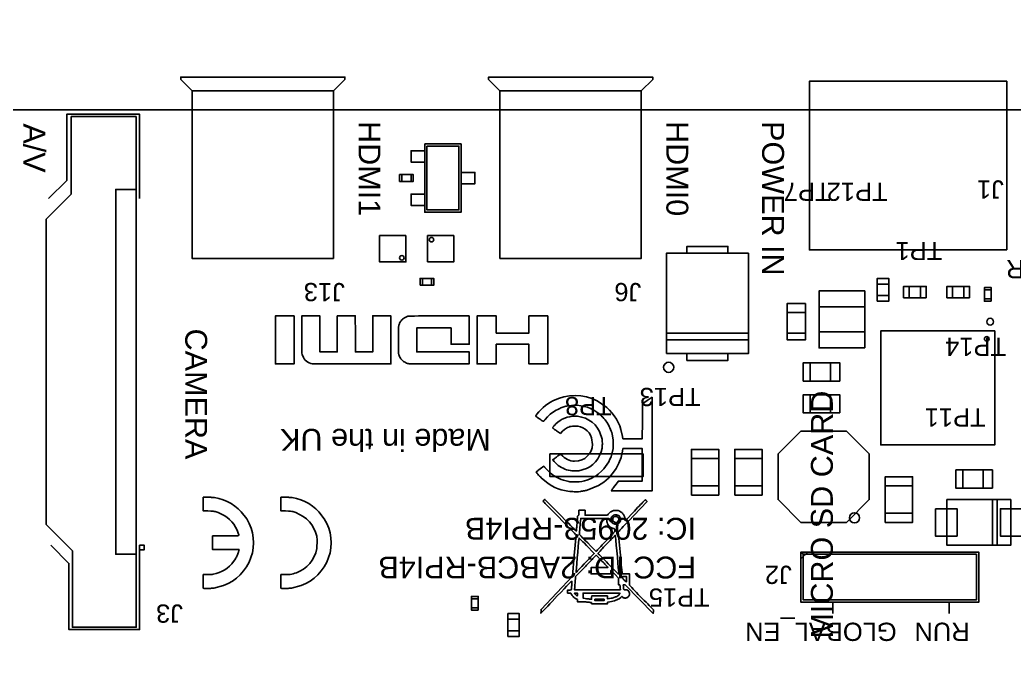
# Model space of a CAD drawing. Header units: inches. Extents: x 0.6 to 15.5, y 0.5 to 6.4.
# Drawn here: x 2.712 to 4.484, y 3.236 to 4.367 of the extents above; entities that cross this region are included whole.
import ezdxf

# ---------------------------------------------------------------- set-up
doc = ezdxf.new("R2010")
doc.units = ezdxf.units.IN
doc.header["$MEASUREMENT"] = 0
for name, color, linetype in [('BOARD_OUTLINE', 85, 'Continuous'), ('Enclosure', 3, 'Continuous'), ('PARTS_BOTTOM', 12, 'Continuous'), ('PARTS_TOP', 111, 'Continuous'), ('SILK_BOTTOM', 85, 'Continuous'), ('SILK_TOP', 85, 'Continuous')]:
    doc.layers.add(name, color=color, linetype=linetype)
doc.styles.get("Standard").update_dxf_attribs({"font": 'arial.ttf'})
doc.dimstyles.get("Standard").update_dxf_attribs({"dimtxt": 0.18, "dimasz": 0.18, "dimexe": 0.18, "dimexo": 0.0625, "dimgap": 0.09, "dimtad": 0, "dimtih": 1, "dimtoh": 1, "dimdec": 4, "dimzin": 0, "dimdsep": 46, "dimtxsty": 'Standard', "dimcen": 0.09, "dimadec": 0, "dimazin": 0, "dimtfac": 1, "dimtdec": 4, "dimtofl": 0, "dimtmove": 0, "dimatfit": 3, "dimfxl": 1, "dimtolj": 1, "dimtzin": 0, "dimarcsym": 0})

# ---------------------------------------------------------------- blocks, each defined once
blk = doc.blocks.new('Raspberry_Pi4B')
at = {"layer": 'BOARD_OUTLINE'}
blk.add_lwpolyline([(58.5, 3.5), (-20.5, 3.5, 0.414214), (-23.5, 0.5), (-23.5, -49.5, 0.414214), (-20.5, -52.5), (58.5, -52.5, 0.414214), (61.5, -49.5), (61.5, 0.5, 0.414214)], format="xyb", close=True, dxfattribs=at)
at = {"layer": 'PARTS_TOP'}
for points in [[(25.1, 4.33), (25.1, -3.02), (18.9, -3.02), (18.9, 4.33), (25.1, 4.33), (25.6, 4.83), (25.6, 4.93), (18.4, 4.93), (18.4, 4.83), (18.9, 4.33)], [(38.6, 4.33), (38.6, -3.02), (32.4, -3.02), (32.4, 4.33), (38.6, 4.33), (39.1, 4.83), (39.1, 4.93), (31.9, 4.93), (31.9, 4.83), (32.4, 4.33)], [(54.625, 4.75), (45.975, 4.75), (45.975, -2.65), (54.625, -2.65)], [(54.625, -2.65), (54.625, 4.75)], [(16.45, 3.2), (13.6, 3.2), (13.6, -0.2), (12.5, -1.3), (12.5, -14.7), (13.65, -15.85), (13.65, -19.2), (16.45, -19.2), (16.45, 3.2)], [(29.1, 2), (29.1, -1), (30.7, -1), (30.7, 2), (29.1, 2)], [(29.2, 1.9), (29.2, -0.9), (30.6, -0.9), (30.6, 1.9), (29.2, 1.9)], [(29.1, 1.7), (28.5, 1.7), (28.5, 1.2), (29.1, 1.2)], [(28, 0.35), (28.6, 0.35), (28.6, 0.65), (28, 0.65), (28, 0.35)], [(28.1, 0.35), (28.1, 0.65)], [(28.5, 0.65), (28.5, 0.35)], [(30.7, 0.75), (31.3, 0.75), (31.3, 0.25), (30.7, 0.25)], [(16.45, 0), (15.55, 0), (15.55, -16), (16.45, -16)], [(29.1, -0.2), (28.5, -0.2), (28.5, -0.7), (29.1, -0.7)], [(28.275, -2.025), (27.125, -2.025), (27.125, -3.175), (28.275, -3.175), (28.275, -2.025)], [(29.225, -3.175), (30.375, -3.175), (30.375, -2.025), (29.225, -2.025), (29.225, -3.175)], [(40.6, -2.8), (40.6, -2.5), (42.4, -2.5), (42.4, -2.8)], [(39.7, -7.2), (39.7, -2.8), (43.3, -2.8), (43.3, -7.2), (39.7, -7.2)], [(28.9, -4.2), (29.5, -4.2), (29.5, -3.9), (28.9, -3.9), (28.9, -4.2)], [(29, -4.2), (29, -3.9)], [(29.4, -3.9), (29.4, -4.2)], [(48.95, -4.9), (49.45, -4.9), (49.45, -3.9), (48.95, -3.9), (48.95, -4.9)], [(49.45, -4.15), (48.95, -4.15)], [(51.1, -4.75), (51.1, -4.25), (50.1, -4.25), (50.1, -4.75), (51.1, -4.75)], [(50.35, -4.25), (50.35, -4.75)], [(50.85, -4.25), (50.85, -4.75)], [(53, -4.75), (53, -4.25), (52, -4.25), (52, -4.75), (53, -4.75)], [(52.25, -4.25), (52.25, -4.75)], [(52.75, -4.25), (52.75, -4.75)], [(53.95, -4.9), (53.95, -4.3), (53.65, -4.3), (53.65, -4.9), (53.95, -4.9)], [(48.4, -6.95), (48.4, -4.45), (46.4, -4.45), (46.4, -6.95), (48.4, -6.95)], [(49.45, -4.65), (48.95, -4.65)], [(53.65, -4.4), (53.95, -4.4)], [(45.8, -5), (45.8, -6.6), (45, -6.6), (45, -5), (45.8, -5)], [(46.4, -5.15), (48.4, -5.15)], [(53.95, -4.8), (53.65, -4.8)], [(45, -5.4), (45.8, -5.4)], [(45, -6.3), (45.8, -6.3)], [(46.4, -6.25), (48.4, -6.25)], [(54.1, -6.2), (54.1, -11.2), (49.1, -11.2), (49.1, -6.2), (54.1, -6.2)], [(40.6, -7.2), (40.6, -7.5), (42.4, -7.5), (42.4, -7.2)], [(47.3, -8.4), (45.7, -8.4), (45.7, -7.6), (47.3, -7.6), (47.3, -8.4)], [(46, -7.6), (46, -8.4)], [(46.9, -7.6), (46.9, -8.4)], [(47.3, -9.8), (45.7, -9.8), (45.7, -9), (47.3, -9), (47.3, -9.8)], [(46, -9), (46, -9.8)], [(46.9, -9), (46.9, -9.8)], [(48.6, -11.6), (48.6, -13.6), (47.6, -14.6), (45.6, -14.6), (44.6, -13.6), (44.6, -11.6), (45.6, -10.6), (47.6, -10.6), (48.6, -11.6)], [(40.8, -13.4), (42, -13.4), (42, -11.4), (40.8, -11.4), (40.8, -13.4)], [(42.7, -13.4), (43.9, -13.4), (43.9, -11.4), (42.7, -11.4), (42.7, -13.4)], [(40.8, -11.8), (42, -11.8)], [(42.7, -11.8), (43.9, -11.8)], [(49.3, -14.6), (50.5, -14.6), (50.5, -12.6), (49.3, -12.6), (49.3, -14.6)], [(54, -13.1), (52.4, -13.1), (52.4, -12.3), (54, -12.3), (54, -13.1)], [(52.7, -12.3), (52.7, -13.1)], [(53.6, -12.3), (53.6, -13.1)], [(40.8, -13), (42, -13)], [(42.7, -13), (43.9, -13)], [(49.3, -13), (50.5, -13)], [(54.8, -13.6), (52, -13.6), (52, -15.6), (54.8, -15.6), (54.8, -13.6)], [(49.3, -14.2), (50.5, -14.2)], [(51.5, -14), (52.45, -14), (52.45, -15.2), (51.5, -15.2), (51.5, -14)], [(55.3, -14), (54.35, -14), (54.35, -15.2), (55.3, -15.2), (55.3, -14)], [(45.7, -16), (53.3, -16), (53.3, -18), (45.7, -18), (45.7, -16)], [(31.45, -18.45), (31.45, -17.85), (31.15, -17.85), (31.15, -18.45), (31.45, -18.45)], [(31.15, -17.95), (31.45, -17.95)], [(31.45, -18.35), (31.15, -18.35)], [(32.75, -19.6), (33.25, -19.6), (33.25, -18.6), (32.75, -18.6), (32.75, -19.6)], [(33.25, -18.85), (32.75, -18.85)], [(33.25, -19.35), (32.75, -19.35)]]:
    blk.add_lwpolyline(points, dxfattribs=at)
for points in [[(29.3, -2.2, 1), (29.5, -2.2, 1)], [(28, -3, 1), (28.2, -3, 1)], [(53.65, -6.55, 1), (53.85, -6.55, 1)]]:
    blk.add_lwpolyline(points, format="xyb", close=True, dxfattribs=at)
for points in [[(39.7, -6.6), (43.3, -6.6), (43.3, -6.3), (39.7, -6.3)], [(54.2, -15.6), (54.2, -13.6), (54, -13.6), (54, -15.6)]]:
    blk.add_lwpolyline(points, close=True, dxfattribs=at)
at = {"layer": 'SILK_BOTTOM'}
for points in [[(34.5944, -12.0972), (34.5944, -11.6), (36.6355, -11.6), (38.6765, -11.6), (38.6765, -12.0972), (38.6765, -12.5944), (36.6355, -12.5944), (34.5944, -12.5944)], [(38.5109, -17.9655), (37.8966, -17.3402), (37.8512, -17.3402), (37.8068, -17.3402), (37.8137, -17.4318), (37.8187, -17.4986), (37.8216, -17.5198), (37.8259, -17.5346), (37.8323, -17.544), (37.8417, -17.5492), (37.8549, -17.5515), (37.8726, -17.552), (37.8956, -17.5519), (37.9286, -17.5527), (37.9417, -17.5539), (37.9531, -17.5557), (37.9634, -17.5584), (37.9731, -17.5621), (37.9827, -17.5669), (37.9929, -17.573), (38.004, -17.5805), (38.0565, -17.6349), (38.0727, -17.6673), (38.0821, -17.7017), (38.0847, -17.7372), (38.0803, -17.7727), (38.0689, -17.807), (38.0504, -17.8391), (38.0247, -17.868), (37.9712, -17.9033), (37.9422, -17.9136), (37.9124, -17.9188), (37.8825, -17.919), (37.8529, -17.9143), (37.8243, -17.9045), (37.7972, -17.8898), (37.7723, -17.87), (37.7506, -17.8493), (37.6994, -17.8956), (37.6259, -17.9488), (37.5813, -17.9734), (37.5317, -17.9965), (37.4776, -18.0179), (37.4191, -18.0376), (37.3565, -18.0553), (37.2901, -18.071), (37.2202, -18.0846), (37.1186, -18.1013), (37.1186, -18.1348), (37.1186, -18.1673), (36.7686, -18.1673), (36.4185, -18.1673), (36.4185, -18.1437), (36.4174, -18.1318), (36.4156, -18.1275), (36.4129, -18.1241), (36.4088, -18.1213), (36.4033, -18.1192), (36.3962, -18.1173), (36.3872, -18.1157), (36.3761, -18.1141), (36.3543, -18.1112), (36.3391, -18.1092), (36.3216, -18.1068), (36.3023, -18.1042), (36.2817, -18.1014), (36.2602, -18.0984), (36.2383, -18.0955), (36.2164, -18.0925), (36.1619, -18.0857), (36.1337, -18.0832), (36.1048, -18.0811), (36.0751, -18.0796), (36.0447, -18.0785), (36.0134, -18.0778), (35.9813, -18.0776), (35.9482, -18.0777), (35.7973, -18.0807), (35.7973, -18.0324), (35.7973, -17.9851), (35.7382, -17.9527), (35.6842, -17.9178), (35.6575, -17.8971), (35.6316, -17.8749), (35.6073, -17.8517), (35.5849, -17.828), (35.565, -17.8043), (35.5482, -17.781), (35.5351, -17.7587), (35.5065, -17.7045), (35.4355, -17.7045), (35.3635, -17.7045), (35.3635, -17.6356), (35.3635, -17.5667), (35.4473, -17.5667), (35.4794, -17.5661), (35.4927, -17.5654), (35.5042, -17.5644), (35.5137, -17.5632), (35.5212, -17.5617), (35.5267, -17.56), (35.53, -17.558), (35.5311, -17.5559), (35.5321, -17.5414), (35.5332, -17.5271), (35.5348, -17.5087), (35.5367, -17.4868), (35.5389, -17.4619), (35.5413, -17.4346), (35.544, -17.4053), (35.5469, -17.3747), (35.5518, -17.3134), (35.5539, -17.285), (35.5557, -17.2586), (35.5572, -17.235), (35.5583, -17.2147), (35.5589, -17.1982), (35.5591, -17.186), (35.5587, -17.1788), (35.5396, -17.1859), (35.5125, -17.2098), (35.4698, -17.2513), (35.4084, -17.3134), (35.3252, -17.3991), (35.2173, -17.5115), (35.0815, -17.6537), (34.9149, -17.8286), (34.6897, -18.0655), (34.5871, -18.1734), (34.4939, -18.2716), (34.412, -18.3579), (34.3433, -18.4303), (34.2899, -18.4867), (34.2536, -18.5251), (34.2365, -18.5434), (34.199, -18.5848), (34.202, -18.5001), (34.2049, -18.4154), (34.8932, -17.6908), (35.5814, -16.9661), (35.6603, -16.0583), (35.7382, -15.1505), (35.7155, -15.1268), (35.6638, -15.0734), (35.6082, -15.0165), (35.5357, -14.9425), (35.4482, -14.8533), (35.3478, -14.7511), (35.2368, -14.638), (35.117, -14.516), (34.9908, -14.3874), (34.7467, -14.1385), (34.6375, -14.0269), (34.5395, -13.9266), (34.4547, -13.8397), (34.3854, -13.7683), (34.3334, -13.7144), (34.3008, -13.6802), (34.2897, -13.6677), (34.2925, -13.6636), (34.2956, -13.6603), (34.2999, -13.6561), (34.3049, -13.6513), (34.3108, -13.6459), (34.3172, -13.64), (34.324, -13.6338), (34.3311, -13.6273), (34.3726, -13.5919), (35.0568, -14.2899), (35.2956, -14.532), (35.4028, -14.64), (35.4991, -14.7367), (35.5826, -14.82), (35.6512, -14.8881), (35.703, -14.9388), (35.736, -14.9701), (35.748, -14.9801), (35.7522, -14.9571), (35.7552, -14.9321), (35.7588, -14.8994), (35.7628, -14.8599), (35.7672, -14.8145), (35.7718, -14.7642), (35.7767, -14.7098), (35.7816, -14.6523), (35.8072, -14.3323), (35.8368, -14.3057), (35.8524, -14.2902), (35.8576, -14.2827), (35.8613, -14.2739), (35.8638, -14.2627), (35.8653, -14.2483), (35.866, -14.2295), (35.8663, -14.2053), (35.8664, -14.1747), (35.8664, -14.0714), (35.9995, -14.0714), (36.1326, -14.0714), (36.1326, -14.1797), (36.1326, -14.288), (36.6256, -14.288), (37.1176, -14.288), (37.1472, -14.2456), (37.1765, -14.2076), (37.1927, -14.1904), (37.2099, -14.1743), (37.2283, -14.1592), (37.248, -14.145), (37.2691, -14.1316), (37.2916, -14.1189), (37.3158, -14.1068), (37.3498, -14.0914), (37.3643, -14.0862), (37.3786, -14.0823), (37.3936, -14.0796), (37.4106, -14.0778), (37.4305, -14.0768), (37.4544, -14.0764), (37.4834, -14.0763), (37.5367, -14.0768), (37.5567, -14.0779), (37.5736, -14.0797), (37.5886, -14.0825), (37.6028, -14.0865), (37.6172, -14.0919), (37.6329, -14.0989), (37.651, -14.1078), (37.7145, -14.1456), (37.7433, -14.1681), (37.77, -14.1926), (37.7943, -14.2191), (37.8161, -14.2474), (37.8353, -14.2773), (37.8516, -14.3086), (37.865, -14.3411), (37.8704, -14.3596), (37.873, -14.3714), (37.8756, -14.3844), (37.8781, -14.3982), (37.8804, -14.4126), (37.8824, -14.4271), (37.8842, -14.4415), (37.8857, -14.4553), (37.8926, -14.5302), (38.2969, -14.1038), (38.4401, -13.9532), (38.5058, -13.8841), (38.566, -13.8209), (38.6193, -13.765), (38.6644, -13.7177), (38.7002, -13.6804), (38.7254, -13.6544), (38.7386, -13.6411), (38.7751, -13.6047), (38.8155, -13.644), (38.855, -13.6844), (38.2713, -14.2988), (38.0653, -14.5157), (37.9708, -14.6151), (37.8845, -14.7059), (37.8081, -14.7863), (37.7434, -14.8542), (37.6923, -14.9078), (37.6567, -14.9452), (37.6382, -14.9644), (37.5879, -15.0156), (37.6698, -15.8899), (37.6983, -16.1969), (37.7113, -16.3365), (37.7233, -16.4632), (37.7338, -16.5744), (37.7426, -16.6675), (37.7495, -16.7398), (37.7543, -16.7887), (37.7566, -16.8115), (37.7625, -16.8578), (37.9232, -16.8578), (38.0849, -16.8578), (38.0849, -17.098), (38.0844, -17.2028), (38.0838, -17.2425), (38.0829, -17.2747), (38.0816, -17.2999), (38.0801, -17.3188), (38.0781, -17.3319), (38.0758, -17.3398), (38.0731, -17.3432), (38.0996, -17.3758), (38.1342, -17.4135), (38.1812, -17.4634), (38.2391, -17.5241), (38.3067, -17.5942), (38.3825, -17.6723), (38.4651, -17.7568), (38.5533, -17.8463), (38.7274, -18.0237), (38.8073, -18.1051), (38.8803, -18.1797), (38.9449, -18.2459), (38.9996, -18.302), (39.0428, -18.3466), (39.073, -18.378), (39.0887, -18.3947), (39.1311, -18.442), (39.1281, -18.5158), (39.1251, -18.5907)], [(37.5702, -14.6631), (37.633, -14.6167), (37.6561, -14.5882), (37.6733, -14.5568), (37.6845, -14.5232), (37.6894, -14.4879), (37.6879, -14.4515), (37.6798, -14.4145), (37.6649, -14.3776), (37.6385, -14.3356), (37.6234, -14.3189), (37.6069, -14.3049), (37.5885, -14.2934), (37.5682, -14.2843), (37.5457, -14.2775), (37.5208, -14.2729), (37.4933, -14.2702), (37.4629, -14.2692), (37.4502, -14.2695), (37.4387, -14.2704), (37.4281, -14.272), (37.4181, -14.2743), (37.4084, -14.2773), (37.3987, -14.2812), (37.3888, -14.286), (37.3058, -14.3602), (37.2833, -14.4077), (37.2733, -14.4585), (37.2756, -14.5101), (37.2901, -14.5598), (37.3167, -14.6049), (37.3552, -14.6429), (37.4055, -14.671), (37.4385, -14.679), (37.4579, -14.6807), (37.4783, -14.6811), (37.4989, -14.68), (37.5192, -14.6776), (37.5383, -14.674), (37.5555, -14.6691)], [(37.4243, -14.5961), (37.3721, -14.552), (37.3567, -14.5243), (37.3485, -14.4944), (37.3475, -14.4637), (37.3538, -14.4334), (37.3673, -14.4046), (37.3882, -14.3787), (37.4164, -14.3569), (37.4686, -14.3391), (37.4953, -14.3389), (37.5212, -14.3441), (37.5457, -14.3544), (37.5679, -14.3693), (37.5869, -14.3885), (37.6021, -14.4118), (37.6126, -14.4386), (37.6122, -14.5089), (37.599, -14.5398), (37.579, -14.5665), (37.5535, -14.5878), (37.5239, -14.6026), (37.4916, -14.6096), (37.4579, -14.6079)], [(37.0338, -15.435), (37.2618, -15.1944), (37.3349, -15.1154), (37.3859, -15.0575), (37.4183, -15.0158), (37.436, -14.9857), (37.4427, -14.9622), (37.4422, -14.9406), (37.4381, -14.9161), (37.4339, -14.897), (37.4311, -14.8901), (37.427, -14.8846), (37.4213, -14.88), (37.4135, -14.8759), (37.4032, -14.872), (37.3898, -14.8678), (37.373, -14.863), (37.2697, -14.8182), (37.225, -14.7866), (37.1855, -14.7497), (37.1517, -14.7078), (37.1239, -14.6617), (37.1026, -14.6117), (37.0882, -14.5585), (37.0811, -14.5026), (37.0762, -14.4258), (35.9452, -14.4258), (35.9413, -14.4485), (35.9319, -14.5372), (35.9244, -14.6208), (35.9158, -14.7185), (35.9072, -14.8213), (35.8991, -14.92), (35.8924, -15.0058), (35.8878, -15.0696), (35.8861, -15.1022), (35.8947, -15.126), (35.9085, -15.1453), (35.9312, -15.1724), (35.9649, -15.2096), (36.0116, -15.259), (36.0731, -15.3229), (36.1516, -15.4035), (36.2489, -15.503), (36.3753, -15.6312), (36.4322, -15.6885), (36.4833, -15.7399), (36.5277, -15.7843), (36.5643, -15.8205), (36.5921, -15.8476), (36.6099, -15.8646), (36.6167, -15.8702), (36.6449, -15.8424), (36.6764, -15.8099), (36.7179, -15.7668), (36.7683, -15.7142), (36.8262, -15.6535), (36.8906, -15.5859), (36.9602, -15.5127)], [(37.6126, -16.8085), (37.5926, -16.5853), (37.5726, -16.3678), (37.549, -16.1133), (37.5243, -15.8471), (37.5008, -15.5945), (37.4808, -15.3806), (37.4666, -15.2308), (37.4607, -15.1702), (37.4428, -15.181), (37.4203, -15.2014), (37.3885, -15.2322), (37.3471, -15.2736), (37.2958, -15.326), (37.2342, -15.3897), (37.1621, -15.465), (37.0792, -15.5522), (36.9471, -15.692), (36.8881, -15.7547), (36.8353, -15.8111), (36.7898, -15.8601), (36.7525, -15.9004), (36.7247, -15.9309), (36.7073, -15.9504), (36.7015, -15.9579), (36.7301, -15.9884), (36.7635, -16.0231), (36.8079, -16.069), (36.862, -16.1247), (36.9245, -16.189), (36.9942, -16.2604), (37.0699, -16.3378), (37.1502, -16.4196), (37.3994, -16.6724), (37.4811, -16.7535), (37.5392, -16.8086), (37.5778, -16.8411), (37.6005, -16.8541), (37.6113, -16.8509), (37.6141, -16.8346)], [(36.2292, -16.2828), (36.5359, -15.9588), (36.2036, -15.6201), (36.0879, -15.5024), (36.0361, -15.4501), (35.9894, -15.4036), (35.9491, -15.3637), (35.9159, -15.3313), (35.8909, -15.3075), (35.875, -15.2932), (35.8693, -15.2893), (35.852, -15.4799), (35.8344, -15.6785), (35.8138, -15.9137), (35.7922, -16.1614), (35.7717, -16.3974), (35.7545, -16.5976), (35.7426, -16.7377), (35.7382, -16.7938), (35.7513, -16.7832), (35.7713, -16.7633), (35.8034, -16.7303), (35.85, -16.6818), (35.9135, -16.6152), (35.9963, -16.5282), (36.1007, -16.4182)], [(37.6757, -17.4663), (37.6705, -17.4015), (37.6679, -17.3798), (37.6648, -17.3639), (37.6609, -17.3529), (37.6559, -17.346), (37.6494, -17.3422), (37.641, -17.3406), (37.6303, -17.3402), (37.6017, -17.3402), (37.6017, -17.0399), (37.4341, -16.8725), (37.2665, -16.7052), (37.2665, -16.8578), (36.3988, -16.8578), (36.3988, -16.5821), (36.7696, -16.5821), (36.9008, -16.5815), (36.9584, -16.5809), (37.0096, -16.58), (37.0533, -16.5789), (37.0888, -16.5777), (37.1151, -16.5763), (37.1312, -16.5748), (37.1363, -16.5732), (37.1193, -16.5537), (37.0998, -16.533), (37.0738, -16.5059), (37.0423, -16.4733), (37.006, -16.4359), (36.9656, -16.3944), (36.9221, -16.3497), (36.876, -16.3025), (36.6177, -16.0415), (36.525, -16.137), (36.4747, -16.189), (36.4392, -16.2261), (36.3981, -16.2691), (36.3525, -16.3169), (36.3036, -16.3683), (36.2524, -16.4222), (36.1999, -16.4774), (36.1474, -16.5329), (36.0438, -16.6421), (35.9942, -16.6944), (35.9474, -16.7437), (35.9045, -16.7888), (35.8664, -16.8288), (35.8342, -16.8626), (35.8089, -16.889), (35.7914, -16.907), (35.7204, -16.9809), (35.6997, -17.2467), (35.6919, -17.3408), (35.6882, -17.3838), (35.6847, -17.4232), (35.6815, -17.4579), (35.6787, -17.4873), (35.6763, -17.5105), (35.6744, -17.5268), (35.6731, -17.5352), (35.6692, -17.5568), (37.6826, -17.5568)], [(37.9567, -17.0941), (37.9567, -16.9749), (37.866, -16.9779), (37.7743, -16.9809), (37.7773, -17.0202), (37.7809, -17.0412), (37.7846, -17.051), (37.7899, -17.0612), (37.7974, -17.0722), (37.8074, -17.0846), (37.8203, -17.0991), (37.8364, -17.1162), (37.8561, -17.1364), (37.8831, -17.1627), (37.8958, -17.1745), (37.9075, -17.1851), (37.9181, -17.1942), (37.9273, -17.2018), (37.9348, -17.2074), (37.9404, -17.211), (37.9439, -17.2122), (37.9495, -17.2075), (37.9516, -17.2013), (37.9533, -17.1921), (37.9546, -17.1798), (37.9556, -17.1641), (37.9562, -17.1447), (37.9566, -17.1215)], [(35.7973, -17.7636), (35.7973, -17.7045), (35.7333, -17.7045), (35.7108, -17.705), (35.7009, -17.7055), (35.6919, -17.7062), (35.6842, -17.7071), (35.6779, -17.7082), (35.6732, -17.7094), (35.6702, -17.7108), (35.6692, -17.7124), (35.6815, -17.7344), (35.6949, -17.7498), (35.7113, -17.7663), (35.7293, -17.7827), (35.7476, -17.7978), (35.7648, -17.8104), (35.7795, -17.8191), (35.7904, -17.8227), (35.7929, -17.819), (35.794, -17.8146), (35.7949, -17.8088), (35.7958, -17.8016), (35.7964, -17.7934), (35.7969, -17.7842), (35.7972, -17.7742)], [(36.4205, -17.8995), (36.4235, -17.8276), (37.1137, -17.8276), (37.1186, -17.8926), (37.1235, -17.9566), (37.2024, -17.9438), (37.2821, -17.928), (37.3217, -17.9183), (37.3605, -17.9077), (37.3979, -17.8963), (37.4335, -17.8843), (37.4667, -17.8718), (37.497, -17.8591), (37.5239, -17.8463), (37.5678, -17.8189), (37.59, -17.8025), (37.6111, -17.7853), (37.6303, -17.7681), (37.6467, -17.7517), (37.6595, -17.7367), (37.6678, -17.724), (37.6708, -17.7144), (37.6312, -17.7104), (37.5815, -17.7088), (37.5117, -17.7074), (37.4217, -17.7064), (37.3114, -17.7056), (37.1807, -17.705), (37.0293, -17.7046), (36.8573, -17.7045), (36.0438, -17.7045), (36.0438, -17.9192), (36.1355, -17.9359), (36.2027, -17.9471), (36.2351, -17.952), (36.2662, -17.9565), (36.2955, -17.9605), (36.3226, -17.9638), (36.347, -17.9664), (36.3683, -17.9683), (36.386, -17.9694), (36.4175, -17.9704)], [(36.9707, -17.9999), (36.9707, -17.9704), (36.5664, -17.9704), (36.5664, -18.0295), (36.9707, -18.0295)]]:
    blk.add_lwpolyline(points, close=True, dxfattribs=at)
blk.add_lwpolyline([(47.7264, -14.4, 1), (48.1736, -14.4, 1)], format="xyb", close=True, dxfattribs=at)
at = {"layer": 'SILK_TOP'}
for points in [[(16.6, -0.4), (16.6, 3.3), (13.4, 3.3), (13.4, 0.4), (12.6, -0.4)], [(12.7, -15.6), (13.5, -16.4), (13.5, -19.3), (16.6, -19.3), (16.6, -15.6), (16.8, -15.6), (16.8, -15.8), (16.6, -15.8)], [(45.6, -15.9), (53.4, -15.9), (53.4, -18.1), (45.6, -18.1), (45.6, -15.9), (45.9, -15.9), (45.6, -16.2), (45.6, -15.9), (45.7, -16)], [(47, -18.1), (47, -18.6)], [(52.1, -18.1), (52.1, -18.6)]]:
    blk.add_lwpolyline(points, dxfattribs=at)
for points in [[(23.3705, -6.5975), (23.3705, -5.5452), (22.9604, -5.5452), (22.5502, -5.5452), (22.5502, -6.5975), (22.5502, -7.6498), (22.9604, -7.6498), (23.3705, -7.6498)], [(27.6195, -6.5962), (27.6176, -5.542), (27.2184, -5.54), (26.8198, -5.5387), (26.8198, -6.3328), (26.8198, -7.1269), (26.44, -7.1256), (26.0608, -7.1236), (26.0589, -6.3309), (26.0576, -5.5387), (25.6617, -5.54), (25.2663, -5.542), (25.2644, -6.3347), (25.2631, -7.1269), (24.8852, -7.1269), (24.5074, -7.1269), (24.5061, -6.3347), (24.5041, -5.542), (24.1069, -5.542), (23.7096, -5.542), (23.7096, -6.3586), (23.7096, -7.1753), (23.7245, -7.2302), (23.7796, -7.3664), (23.8184, -7.4267), (23.864, -7.481), (23.9157, -7.5288), (23.9729, -7.5695), (24.035, -7.6025), (24.1014, -7.6273), (24.1715, -7.6433), (24.2726, -7.6457), (24.3849, -7.6467), (24.5382, -7.6476), (24.7325, -7.6484), (24.9677, -7.649), (25.2436, -7.6494), (25.5603, -7.6497), (25.9174, -7.6498), (27.6208, -7.6498)], [(31.0526, -7.5388), (31.0543, -7.4905), (31.055, -7.4619), (31.0556, -7.4315), (31.0561, -7.3999), (31.0566, -7.3679), (31.0569, -7.3363), (31.0571, -7.3058), (31.0572, -7.2773), (31.0572, -7.1269), (29.9042, -7.1269), (28.7512, -7.1269), (28.7512, -6.5975), (28.7512, -6.0681), (29.5037, -6.0681), (30.2562, -6.0681), (30.2575, -6.4283), (30.2594, -6.7879), (30.658, -6.7899), (31.0572, -6.7912), (31.0572, -6.4309), (31.0569, -6.289), (31.0566, -6.2133), (31.0561, -6.137), (31.0556, -6.0617), (31.055, -5.9894), (31.0543, -5.9218), (31.0535, -5.8607), (31.0526, -5.8079), (31.0488, -5.5452), (29.7239, -5.5465), (29.0523, -5.5477), (28.8234, -5.5484), (28.6534, -5.5493), (28.5329, -5.5505), (28.4527, -5.5521), (28.4034, -5.5541), (28.3757, -5.5567), (28.3604, -5.56), (28.2975, -5.5827), (28.2672, -5.5968), (28.2377, -5.6127), (28.2091, -5.6303), (28.1814, -5.6496), (28.1547, -5.6704), (28.1291, -5.6929), (28.1046, -5.7169), (28.0617, -5.7659), (28.0436, -5.7902), (28.0274, -5.8148), (28.013, -5.8401), (28, -5.8664), (27.9884, -5.8941), (27.9779, -5.9236), (27.9683, -5.9551), (27.9604, -5.9888), (27.9578, -6.0125), (27.9558, -6.0473), (27.9544, -6.0982), (27.9534, -6.1702), (27.9527, -6.2682), (27.9521, -6.3972), (27.9515, -6.562), (27.9511, -6.7875), (27.9513, -6.8803), (27.9516, -6.96), (27.9522, -7.027), (27.953, -7.0815), (27.954, -7.1236), (27.9553, -7.1538), (27.9567, -7.1721), (27.9725, -7.2496), (27.9846, -7.2867), (27.9994, -7.3227), (28.017, -7.3575), (28.0372, -7.3912), (28.0602, -7.4237), (28.0859, -7.4551), (28.1143, -7.4852), (28.1741, -7.5377), (28.2058, -7.5603), (28.2386, -7.5805), (28.2723, -7.5981), (28.307, -7.6132), (28.3424, -7.6257), (28.3785, -7.6355), (28.4153, -7.6427), (28.4956, -7.6454), (28.582, -7.6465), (28.6992, -7.6475), (28.8475, -7.6483), (29.027, -7.649), (29.2376, -7.6494), (29.4796, -7.6497), (29.753, -7.6498), (31.0488, -7.6498)], [(34.5, -6.5975), (34.5, -5.5452), (34.0866, -5.5452), (33.6732, -5.5452), (33.6732, -5.9229), (33.6732, -6.3005), (32.9562, -6.3005), (32.2392, -6.3005), (32.2392, -5.9229), (32.2392, -5.5452), (31.8194, -5.5452), (31.3995, -5.5452), (31.3995, -6.5975), (31.3995, -7.6498), (31.8194, -7.6498), (32.2392, -7.6498), (32.2392, -7.2205), (32.2392, -6.7912), (32.9562, -6.7912), (33.6732, -6.7912), (33.6732, -7.2205), (33.6732, -7.6498), (34.0866, -7.6498), (34.5, -7.6498)], [(35.8456, -13.2541), (35.934, -13.2432), (35.9791, -13.2367), (36.0241, -13.2297), (36.0681, -13.2222), (36.1105, -13.2144), (36.1506, -13.2063), (36.1877, -13.1981), (36.2212, -13.1898), (36.728, -12.9843), (36.954, -12.8364), (37.1584, -12.6619), (37.339, -12.4634), (37.4932, -12.2437), (37.6187, -12.0053), (37.713, -11.7509), (37.7737, -11.4831), (37.7919, -11.3642), (38.2178, -11.3642), (38.6436, -11.3642), (38.6436, -12.0767), (38.6436, -12.7891), (38.1204, -12.7891), (37.5972, -12.7891), (37.441, -12.9981), (37.3867, -13.071), (37.3624, -13.1038), (37.3406, -13.1335), (37.3217, -13.1594), (37.3062, -13.1808), (37.2946, -13.1972), (37.2873, -13.2079), (37.2847, -13.2123), (37.3409, -13.2143), (37.4072, -13.2151), (37.4956, -13.2159), (37.6035, -13.2165), (37.7283, -13.217), (37.8674, -13.2174), (38.0182, -13.2176), (38.1782, -13.2177), (39.0716, -13.2177), (39.0716, -11.1649), (39.0716, -9.1132), (38.8608, -9.2568), (38.649, -9.4003), (38.6458, -10.1674), (38.6436, -10.9356), (38.2178, -10.9356), (37.7919, -10.9356), (37.7791, -10.8392), (37.7086, -10.5268), (37.6529, -10.3717), (37.5848, -10.2197), (37.5051, -10.0724), (37.4148, -9.9314), (37.3147, -9.7984), (37.2058, -9.6751), (37.0889, -9.5632), (36.6678, -9.2749), (36.4376, -9.172), (36.1983, -9.0973), (35.9526, -9.0512), (35.7034, -9.0344), (35.4534, -9.0473), (35.2057, -9.0906), (34.9629, -9.1646), (34.7234, -9.2706), (34.611, -9.3332), (34.5031, -9.4023), (34.3995, -9.4782), (34.3001, -9.561), (34.2047, -9.6509), (34.1129, -9.748), (34.0245, -9.8525), (34.0049, -9.8781), (33.996, -9.89), (33.9881, -9.901), (33.9813, -9.9108), (33.9756, -9.9192), (33.9714, -9.926), (33.9687, -9.931), (33.9678, -9.9339), (34.009, -9.9688), (34.0522, -10.0007), (34.1036, -10.0375), (34.1582, -10.0755), (34.2109, -10.1113), (34.2565, -10.1413), (34.2899, -10.1619), (34.3059, -10.1696), (34.3141, -10.1645), (34.3207, -10.1585), (34.3287, -10.1505), (34.338, -10.1408), (34.3483, -10.1296), (34.3593, -10.1171), (34.371, -10.1036), (34.383, -10.0892), (34.4893, -9.9693), (34.5461, -9.9137), (34.6054, -9.8611), (34.667, -9.8116), (34.7309, -9.7651), (34.7971, -9.7218), (34.8655, -9.6816), (34.9361, -9.6446), (35.0329, -9.5988), (35.0774, -9.5797), (35.1204, -9.5628), (35.1627, -9.5477), (35.2051, -9.5341), (35.2483, -9.5219), (35.2932, -9.5106), (35.3406, -9.5), (35.6432, -9.4635), (35.7942, -9.4658), (35.9438, -9.4817), (36.0914, -9.5111), (36.2363, -9.5538), (36.3777, -9.6096), (36.5148, -9.6785), (36.647, -9.7603), (36.747, -9.8374), (36.8012, -9.8852), (36.856, -9.9372), (36.9098, -9.9916), (36.9612, -10.0468), (37.0085, -10.1013), (37.0502, -10.1535), (37.0847, -10.2017), (37.1611, -10.3284), (37.1951, -10.3934), (37.2263, -10.4595), (37.2547, -10.5268), (37.2802, -10.5951), (37.3028, -10.6644), (37.3225, -10.7347), (37.3393, -10.806), (37.3553, -10.9128), (37.3613, -10.9771), (37.3657, -11.0454), (37.3684, -11.1151), (37.3694, -11.1838), (37.3686, -11.2487), (37.3657, -11.3076), (37.3607, -11.3578), (37.3097, -11.6026), (37.2714, -11.7206), (37.2247, -11.8351), (37.17, -11.9457), (37.1073, -12.052), (37.037, -12.1537), (36.9591, -12.2502), (36.8739, -12.3413), (36.7049, -12.4883), (36.615, -12.5522), (36.5215, -12.6096), (36.4242, -12.6607), (36.3231, -12.7054), (36.2182, -12.7438), (36.1093, -12.776), (35.9965, -12.802), (35.8792, -12.818), (35.8117, -12.8229), (35.7412, -12.8257), (35.6698, -12.8265), (35.5996, -12.825), (35.5327, -12.8214), (35.4714, -12.8155), (35.4176, -12.8073), (35.1879, -12.7506), (35.0795, -12.7124), (34.9753, -12.6676), (34.8753, -12.6163), (34.7796, -12.5584), (34.6881, -12.494), (34.6009, -12.423), (34.5178, -12.3456), (34.4742, -12.3014), (34.4531, -12.2795), (34.4329, -12.2584), (34.4142, -12.2386), (34.3974, -12.2206), (34.3829, -12.2047), (34.3712, -12.1916), (34.3626, -12.1817), (34.3263, -12.1367), (34.1658, -12.2545), (34.1095, -12.2959), (34.0839, -12.3149), (34.0605, -12.3324), (34.0399, -12.3478), (34.0226, -12.3609), (34.0092, -12.3712), (34, -12.3783), (33.9956, -12.382), (34.003, -12.4071), (34.018, -12.43), (34.0393, -12.4585), (34.0662, -12.4916), (34.0978, -12.5283), (34.1333, -12.5675), (34.172, -12.6084), (34.2128, -12.6499), (34.4357, -12.8412), (34.5565, -12.9246), (34.683, -12.9993), (34.8144, -13.0652), (34.9502, -13.1219), (35.0898, -13.1691), (35.2326, -13.2065), (35.378, -13.2338), (35.4703, -13.2438), (35.5285, -13.2481), (35.5905, -13.2517), (35.653, -13.2544), (35.713, -13.2562), (35.7672, -13.2569), (35.8125, -13.2562)], [(35.867, -12.3391), (36.1919, -12.2404), (36.3377, -12.1601), (36.4704, -12.0612), (36.5882, -11.9453), (36.6896, -11.8139), (36.7729, -11.6687), (36.8367, -11.5111), (36.8792, -11.3428), (36.888, -11.2666), (36.8904, -11.2207), (36.8916, -11.172), (36.8915, -11.1222), (36.8902, -11.073), (36.8877, -11.0263), (36.884, -10.9839), (36.8792, -10.9474), (36.7684, -10.6104), (36.6799, -10.4611), (36.5718, -10.3271), (36.4461, -10.2102), (36.3046, -10.112), (36.1493, -10.0343), (35.9821, -9.979), (35.805, -9.9478), (35.5764, -9.9478), (35.4625, -9.9649), (35.3504, -9.9928), (35.2413, -10.031), (35.1364, -10.0793), (35.0367, -10.1372), (34.9436, -10.2042), (34.858, -10.2799), (34.8075, -10.3319), (34.7835, -10.358), (34.7614, -10.3829), (34.742, -10.4057), (34.7261, -10.4255), (34.7144, -10.4414), (34.7079, -10.4525), (34.7072, -10.4578), (34.7192, -10.4665), (34.7324, -10.4759), (34.7497, -10.4881), (34.7706, -10.5028), (34.7947, -10.5197), (34.8213, -10.5384), (34.8501, -10.5586), (34.8805, -10.5799), (35.0496, -10.6978), (35.1427, -10.6046), (35.2326, -10.5244), (35.2774, -10.4916), (35.323, -10.4634), (35.3699, -10.4393), (35.4188, -10.4189), (35.4703, -10.4021), (35.525, -10.3884), (35.5835, -10.3774), (35.8188, -10.3797), (35.9322, -10.4085), (36.04, -10.4541), (36.1402, -10.5151), (36.2305, -10.5903), (36.3091, -10.6784), (36.3737, -10.7783), (36.4223, -10.8885), (36.4654, -11.1861), (36.4441, -11.33), (36.3968, -11.466), (36.3255, -11.5907), (36.2323, -11.7005), (36.119, -11.7921), (35.9877, -11.8618), (35.8403, -11.9063), (35.6735, -11.9213), (35.5918, -11.9152), (35.5119, -11.9001), (35.4342, -11.8763), (35.359, -11.8439), (35.2869, -11.8029), (35.2182, -11.7537), (35.1534, -11.6963), (35.0603, -11.6052), (34.9447, -11.6888), (34.9011, -11.7211), (34.8789, -11.7373), (34.8571, -11.7531), (34.8363, -11.7682), (34.8169, -11.7821), (34.7994, -11.7947), (34.7844, -11.8055), (34.7724, -11.8142), (34.7147, -11.8549), (34.7831, -11.9331), (34.898, -12.0489), (34.9606, -12.1003), (35.0265, -12.1473), (35.0956, -12.1897), (35.1678, -12.2277), (35.2429, -12.261), (35.3209, -12.2896), (35.4016, -12.3134), (35.4933, -12.3308), (35.5477, -12.3372), (35.6051, -12.3421), (35.6635, -12.3454), (35.7209, -12.3468), (35.7753, -12.3463), (35.8247, -12.3438)], [(19.8512, -17.482), (20.2826, -17.3734), (20.4844, -17.2849), (20.6748, -17.1752), (20.8522, -17.0456), (21.0148, -16.8972), (21.161, -16.7313), (21.2892, -16.549), (21.3977, -16.3517), (21.5442, -15.9312), (21.5807, -15.7143), (21.5929, -15.4956), (21.5809, -15.2772), (21.5449, -15.061), (21.4848, -14.849), (21.4009, -14.6434), (21.2932, -14.4461), (21.0577, -14.1386), (20.9196, -14.0037), (20.7698, -13.8827), (20.6093, -13.7761), (20.4394, -13.685), (20.2614, -13.6101), (20.0766, -13.5523), (19.886, -13.5124), (19.8473, -13.5081), (19.8203, -13.5062), (19.7893, -13.5044), (19.755, -13.5029), (19.7184, -13.5017), (19.68, -13.5008), (19.6409, -13.5002), (19.6017, -13.5), (19.3915, -13.5), (19.3915, -13.8011), (19.3915, -14.1011), (19.5916, -14.1011), (19.7168, -14.1033), (19.7691, -14.1065), (19.8169, -14.1114), (19.8619, -14.1183), (19.9059, -14.1276), (19.9506, -14.1394), (19.9977, -14.1541), (20.049, -14.1719), (20.3103, -14.2964), (20.4294, -14.3775), (20.5397, -14.4701), (20.6401, -14.5731), (20.7299, -14.6858), (20.8083, -14.807), (20.8742, -14.9361), (20.9268, -15.0719), (20.9524, -15.1443), (20.9521, -15.1667), (20.9347, -15.1817), (20.8941, -15.1909), (20.824, -15.1955), (20.7182, -15.1971), (20.5706, -15.197), (20.3749, -15.1966), (19.7961, -15.1966), (19.7961, -15.4944), (19.7961, -15.7921), (20.3761, -15.7921), (20.9572, -15.7921), (20.9493, -15.8393), (20.9328, -15.9015), (20.9189, -15.9416), (20.9023, -15.9854), (20.8837, -16.0309), (20.8639, -16.0764), (20.8435, -16.12), (20.8234, -16.1599), (20.8043, -16.1944), (20.6412, -16.4179), (20.5465, -16.5153), (20.4436, -16.6026), (20.3331, -16.6796), (20.2154, -16.7458), (20.0911, -16.8009), (19.9605, -16.8445), (19.8242, -16.8764), (19.7756, -16.8841), (19.7502, -16.8869), (19.7235, -16.8892), (19.6952, -16.8908), (19.6649, -16.8917), (19.6321, -16.8921), (19.5966, -16.8918), (19.5578, -16.891), (19.3915, -16.8876), (19.3915, -17.1865), (19.3915, -17.4854), (19.4331, -17.4933), (19.5002, -17.4983), (19.5455, -17.4991), (19.5959, -17.4988), (19.6493, -17.4973), (19.7036, -17.4949), (19.7567, -17.4915), (19.8066, -17.4872)], [(23.2568, -17.482), (23.6882, -17.3734), (23.89, -17.2849), (24.0804, -17.1752), (24.2577, -17.0456), (24.4203, -16.8972), (24.5666, -16.7313), (24.6948, -16.549), (24.8033, -16.3517), (24.9497, -15.9312), (24.9863, -15.7143), (24.9985, -15.4956), (24.9865, -15.2772), (24.9504, -15.061), (24.8904, -14.849), (24.8065, -14.6434), (24.6988, -14.4461), (24.4632, -14.1386), (24.3252, -14.0037), (24.1753, -13.8827), (24.0149, -13.7761), (23.845, -13.685), (23.667, -13.6101), (23.4821, -13.5523), (23.2916, -13.5124), (23.2529, -13.5081), (23.2259, -13.5062), (23.1948, -13.5044), (23.1606, -13.5029), (23.1239, -13.5017), (23.0856, -13.5008), (23.0464, -13.5002), (23.0072, -13.5), (22.7971, -13.5), (22.7971, -13.8011), (22.7971, -14.1011), (22.9971, -14.1011), (23.1223, -14.1033), (23.1747, -14.1065), (23.2225, -14.1114), (23.2675, -14.1183), (23.3115, -14.1276), (23.3562, -14.1394), (23.4033, -14.1541), (23.4546, -14.1719), (23.7775, -14.3363), (23.9191, -14.4467), (24.0454, -14.573), (24.1547, -14.7134), (24.2455, -14.8657), (24.3162, -15.028), (24.3652, -15.1981), (24.3908, -15.3742), (24.3716, -15.7531), (24.3265, -15.9316), (24.2589, -16.1007), (24.1699, -16.2587), (24.0603, -16.404), (23.9311, -16.5349), (23.7832, -16.6498), (23.6175, -16.7472), (23.4768, -16.8095), (23.4077, -16.8337), (23.3385, -16.8534), (23.2683, -16.8689), (23.1964, -16.8802), (23.1222, -16.8876), (23.0447, -16.8911), (22.9634, -16.891), (22.7971, -16.8876), (22.7971, -17.1865), (22.7971, -17.4854), (22.8386, -17.4933), (22.9057, -17.4983), (22.951, -17.4991), (23.0014, -17.4988), (23.0548, -17.4973), (23.1091, -17.4949), (23.1623, -17.4915), (23.2122, -17.4872)]]:
    blk.add_lwpolyline(points, close=True, dxfattribs=at)
for points in [[(53.75, -5.8, 1), (54.05, -5.8, 1)], [(39.5764, -7.8, 1), (40.0236, -7.8, 1)]]:
    blk.add_lwpolyline(points, format="xyb", close=True, dxfattribs=at)
at = {"layer": 'SILK_BOTTOM'}
for s, height, rotation, p in [('TP7', 0.8, 180, (46.9, 0.3)), ('TP12', 0.8, 180, (49.4, 0.3)), ('TP1', 0.8, 180, (51.8, -2.3)), ('TP14', 0.8, 180, (54.6, -6.5)), ('TP13', 0.8, 180, (41.2, -8.7)), ('TP8', 0.8, 180, (37.3, -9.1)), ('MICRO SD CARD', 0.96, 90, (47, -19.7)), ('TP11', 0.8, 180, (53.7, -9.6)), ('TP15', 0.8, 180, (41.6, -17.5))]:
    blk.add_text(s, height=height, rotation=rotation, dxfattribs=at).set_placement(p)
at = {"layer": 'SILK_TOP'}
for s, height, rotation, p in [('A/V', 0.96, 270, (11.5, 2.9)), ('HDMI1', 0.96, 270, (26.2, 3)), ('HDMI0', 0.96, 270, (39.7, 3)), ('POWER IN', 0.96, 270, (43.9, 3)), ('J1', 0.8, 180, (54.5, 0.4)), ('PWR', 0.8, 180, (57.2, -3.1)), ('J13', 0.8, 180, (25.6, -4.1)), ('J6', 0.8, 180, (38.6, -4.1)), ('CAMERA', 0.96, 270, (18.6, -6.1)), ('Made in the UK', 0.96, 180, (32, -10.5)), ('IC: 20953-RPI4B', 0.96, 180, (41, -14.4)), ('FCC ID: 2ABCB-RPI4B', 0.96, 180, (41, -16.1)), ('J2', 0.8, 180, (45.2, -16.5)), ('J3', 0.8, 180, (18.5, -18.2)), ('GLOBAL_EN', 0.8, 180, (49.8, -19)), ('RUN', 0.8, 180, (53, -19))]:
    blk.add_text(s, height=height, rotation=rotation, dxfattribs=at).set_placement(p)
blk = doc.blocks.new('*D44')
at = {"layer": 'Defpoints', "color": 0, "transparency": 16777216}
for p in [(3.7798, 6.3748), (7.9021, 6.3748), (3.7798, 1.2567)]:
    blk.add_point(p, dxfattribs=at)
at = {"layer": 'Enclosure', "color": 0, "lineweight": -2, "transparency": 16777216}
for p, q in [((3.8423, 6.3748), (8.0821, 6.3748)), ((7.9021, 6.1948), (7.9021, 5.692)), ((7.9021, 1.4367), (7.9021, 5.3282)), ((3.8423, 1.2567), (8.0821, 1.2567))]:
    blk.add_line(p, q, dxfattribs=at)
at = {"layer": 'Enclosure', "color": 0, "transparency": 16777216}
for points in [[(7.8721, 6.1948), (7.9321, 6.1948), (7.9021, 6.3748)], [(7.8721, 1.4367), (7.9321, 1.4367), (7.9021, 1.2567)]]:
    blk.add_solid(points, dxfattribs=at)
at = {"layer": 'Enclosure', "color": 0, "transparency": 16777216, "insert": (7.9021, 5.5101), "char_height": 0.18, "attachment_point": 5}
blk.add_mtext('\\A1;5.1181', dxfattribs=at)
blk = doc.blocks.new('*D45')
at = {"layer": 'Defpoints', "color": 0, "transparency": 16777216}
for p in [(3.855, 6.2567), (3.855, 1.3748), (7.2731, 1.3748)]:
    blk.add_point(p, dxfattribs=at)
at = {"layer": 'Enclosure', "color": 0, "lineweight": -2, "transparency": 16777216}
for p, q in [((3.9175, 6.2567), (7.4531, 6.2567)), ((7.2731, 6.0767), (7.2731, 3.9976)), ((7.2731, 1.5548), (7.2731, 3.6338)), ((3.9175, 1.3748), (7.4531, 1.3748))]:
    blk.add_line(p, q, dxfattribs=at)
at = {"layer": 'Enclosure', "color": 0, "transparency": 16777216}
for points in [[(7.2431, 6.0767), (7.3031, 6.0767), (7.2731, 6.2567)], [(7.2431, 1.5548), (7.3031, 1.5548), (7.2731, 1.3748)]]:
    blk.add_solid(points, dxfattribs=at)
at = {"layer": 'Enclosure', "color": 0, "transparency": 16777216, "insert": (7.2731, 3.8157), "char_height": 0.18, "attachment_point": 5}
blk.add_mtext('\\A1;4.8819', dxfattribs=at)

msp = doc.modelspace()

# ---------------------------------------------------------------- block references
at = {"layer": 'PARTS_BOTTOM', "xscale": 0.04064798933821573, "yscale": 0.04064798933821573, "zscale": 0.04064798933821573}
msp.add_blockref('Raspberry_Pi4B', (2.25084, 4.06434), dxfattribs=at)

# ---------------------------------------------------------------- dimensions: what is measured, and where the dimension line sits
at = {"layer": 'Enclosure'}
dim = msp.add_linear_dim(base=(7.90207, 6.3748), p1=(3.7798, 1.25669), p2=(3.7798, 6.3748), angle=90, dimstyle='Standard', dxfattribs=at)
dim.commit()
dim.dimension.update_dxf_attribs({"geometry": '*D44', "text_midpoint": (7.90207, 5.5101), "dimtype": 160})
dim = msp.add_linear_dim(base=(7.27313, 1.3748), p1=(3.85504, 6.25669), p2=(3.85504, 1.3748), angle=90, dimstyle='Standard', dxfattribs=at)
dim.commit()
dim.dimension.update_dxf_attribs({"geometry": '*D45', "text_midpoint": (7.27313, 3.81574)})

doc.saveas('drawing.dxf')
